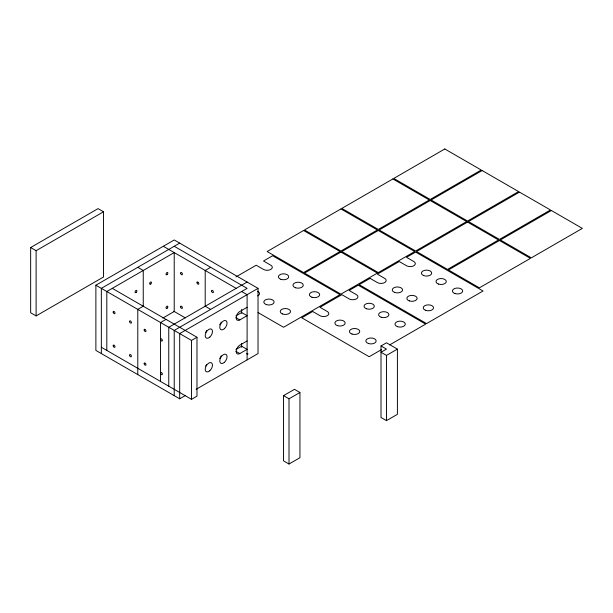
<?xml version="1.0" encoding="UTF-8"?>
<svg xmlns="http://www.w3.org/2000/svg" width="613" height="613" viewBox="0 0 613 613"><rect width="100%" height="100%" fill="white"/><g stroke="black" fill="none" stroke-linecap="round" stroke-linejoin="round"><path stroke-width="0.92" d="M30.65 247.537L98.065 208.619L103.528 211.776L103.528 276.992L36.113 315.91L30.65 312.76L30.65 247.537L36.113 250.694L103.528 211.776M185.448 395.485L179.693 398.802L95.881 350.414L95.881 285.198L174.222 239.967L258.035 288.355L258.035 353.571L196.137 389.316M179.693 243.123L101.344 288.355L101.344 353.571M143.25 306.239L137.787 309.389L137.787 374.612M210.665 267.314L205.202 270.471L205.202 306.577M162.813 318.086L174.222 311.496L174.222 252.587L106.815 291.512L106.815 350.414M235.967 276.9L256.211 265.214L263.506 269.421A5.157 2.973 0 0 0 270.793 269.421A5.157 2.973 0 0 0 270.793 265.214L263.506 261.008L272.609 255.744L340.023 294.669L283.543 327.273L258.058 312.561M166.008 319.373L160.545 322.53L160.545 381.439M247.108 282.041L168.759 327.273L168.759 386.182M258.035 288.355L179.693 333.587L179.693 398.802M247.108 307.289L239.813 311.496A5.157 2.973 -60 0 0 236.174 317.81A5.157 2.973 -60 0 0 239.813 319.909L247.108 315.703L241.637 312.546L235.967 315.818M95.881 285.198L191.517 340.414L196.98 337.257L196.98 396.167L191.517 399.324L101.344 347.264M247.108 340.951L239.813 345.157A5.157 2.973 -60 0 0 236.174 351.471A5.157 2.973 -60 0 0 239.813 353.571L247.108 349.364L241.637 346.207L235.967 349.479M283.543 395.646L294.478 389.339L299.941 392.496L299.941 457.712L289.007 464.026L283.543 460.869L283.543 395.646L289.007 398.802L299.941 392.496M381.01 345.954L386.481 342.797L397.408 349.111L397.408 414.327L386.481 420.641L381.01 417.484L381.01 345.954L386.481 349.111L381.01 352.26L386.481 355.417L397.408 349.111M381.455 349.64L369.179 356.728L301.765 317.81L312.699 311.496L319.986 315.703A5.157 2.973 0 0 0 327.273 315.703A5.157 2.973 0 0 0 327.273 311.496L319.986 307.289L341.847 294.669L349.134 298.876A5.157 2.973 0 0 0 356.421 298.876A5.157 2.973 0 0 0 356.421 294.669L349.134 290.455L358.245 285.198L425.66 324.116L389.646 344.912M174.222 246.28L247.108 288.355L174.222 330.43L174.222 395.653M163.296 246.28L236.174 288.355M241.637 291.512L247.108 294.661L247.108 359.885M235.913 317.657L239.813 319.909M137.787 267.314L143.25 270.471L143.25 306.577M205.202 306.239L210.665 309.389M173.732 311.212L185.325 317.902M235.913 351.318L239.813 353.571M112.279 288.355L196.98 337.257M386.481 355.417L386.481 420.641M289.007 398.802L289.007 464.026M241.637 309.465L241.637 313.251M241.637 343.495L241.637 347.28M191.517 340.414L191.517 399.324M36.113 250.694L36.113 315.91M257.698 291.328A5.157 2.973 0 0 1 257.698 295.895M221.193 322.078A5.157 2.973 -60 0 1 219.63 324.783M221.193 355.739A5.157 2.973 -60 0 1 219.63 358.452M206.428 364.635A5.157 2.973 -60 0 1 205.677 366.03M206.612 330.491A5.157 2.973 -60 0 1 205.677 332.369M246.916 353.801C248.403 355.142 248.204 352.552 246.916 353.801M303.588 230.496L267.145 251.537L303.588 272.578L340.023 251.537L303.588 230.496M340.935 208.933L304.5 229.975L340.935 251.008L377.378 229.975L340.935 208.933M392.864 178.958L341.847 208.412L378.29 229.446L429.307 199.991L392.864 178.958M444.793 148.974L393.776 178.429L430.211 199.47L481.228 170.016L444.793 148.974M340.935 252.066L304.5 273.099L340.935 294.14L377.378 273.099L340.935 252.066M378.29 230.496L341.847 251.537L378.29 272.578L414.725 251.537L378.29 230.496M430.211 200.52L379.202 229.975L415.637 251.008L466.654 221.561L430.211 200.52M482.14 170.537L431.123 199.991L467.566 221.032L518.583 191.578L482.14 170.537M370.091 278.363L359.157 284.67L426.571 323.595L483.052 290.983L415.637 252.066L406.526 257.322L413.813 261.529A5.157 2.973 0 0 1 413.813 265.736A5.157 2.973 0 0 1 406.526 265.736L399.239 261.529L377.378 274.157L384.665 278.363A5.157 2.973 0 0 1 384.665 282.57A5.157 2.973 0 0 1 377.378 282.57L370.091 278.363M467.566 222.082L416.549 251.537L447.521 269.421L498.538 239.967L467.566 222.082M519.495 192.107L468.478 221.561L499.449 239.438L550.466 209.983L519.495 192.107M499.449 240.495L448.432 269.942L479.404 287.826L530.421 258.372L499.449 240.495M551.378 210.512L500.361 239.967L531.333 257.851L582.35 228.396L551.378 210.512M280.969 279.359A5.157 2.973 0 0 0 288.7 276.785A5.157 2.973 0 0 0 280.969 274.21A5.157 2.973 0 0 0 280.969 279.359M295.543 287.773A5.157 2.973 0 0 0 303.274 285.198A5.157 2.973 0 0 0 295.543 282.624A5.157 2.973 0 0 0 295.543 287.773M266.394 304.607A5.157 2.973 0 0 0 274.118 302.033A5.157 2.973 0 0 0 266.394 299.45A5.157 2.973 0 0 0 266.394 304.607M282.34 313.902A5.157 2.973 0 0 0 290.493 311.802A5.157 2.973 0 0 0 283.267 308.783A5.157 2.973 0 0 0 282.34 313.902M311.94 297.244A5.157 2.973 0 0 0 319.672 294.669A5.157 2.973 0 0 0 311.94 292.087A5.157 2.973 0 0 0 311.94 297.244M337.449 325.641A5.157 2.973 0 0 0 345.18 323.066A5.157 2.973 0 0 0 337.449 320.492A5.157 2.973 0 0 0 337.449 325.641M366.605 308.814A5.157 2.973 0 0 0 374.328 306.239A5.157 2.973 0 0 0 366.605 303.657A5.157 2.973 0 0 0 366.605 308.814M381.179 317.228A5.157 2.973 0 0 0 388.91 314.653A5.157 2.973 0 0 0 381.179 312.078A5.157 2.973 0 0 0 381.179 317.228M352.023 334.062A5.157 2.973 0 0 0 359.754 331.48A5.157 2.973 0 0 0 352.023 328.905A5.157 2.973 0 0 0 352.023 334.062M368.421 343.525A5.157 2.973 0 0 0 376.152 340.951A5.157 2.973 0 0 0 368.421 338.376A5.157 2.973 0 0 0 368.421 343.525M397.576 326.698A5.157 2.973 0 0 0 405.308 324.116A5.157 2.973 0 0 0 397.576 321.541A5.157 2.973 0 0 0 397.576 326.698M394.397 292.34A5.157 2.973 0 0 0 402.542 290.24A5.157 2.973 0 0 0 395.316 287.213A5.157 2.973 0 0 0 394.397 292.34M423.545 275.513A5.157 2.973 0 0 0 431.698 273.406A5.157 2.973 0 0 0 424.472 270.387A5.157 2.973 0 0 0 423.545 275.513M438.571 284.095A5.157 2.973 0 0 0 446.302 281.52A5.157 2.973 0 0 0 438.571 278.938A5.157 2.973 0 0 0 438.571 284.095M409.415 300.922A5.157 2.973 0 0 0 417.147 298.347A5.157 2.973 0 0 0 409.415 295.772A5.157 2.973 0 0 0 409.415 300.922M425.368 310.224A5.157 2.973 0 0 0 433.521 308.124A5.157 2.973 0 0 0 426.288 305.098A5.157 2.973 0 0 0 425.368 310.224M454.969 293.558A5.157 2.973 0 0 0 462.7 290.983A5.157 2.973 0 0 0 454.969 288.409A5.157 2.973 0 0 0 454.969 293.558M167.173 308.17A1.287 0.743 -60 0 0 167.579 306.171A1.287 0.743 -60 0 0 166.054 307.527A1.287 0.743 -60 0 0 167.173 308.17M150.775 283.972A1.287 0.743 -60 0 0 151.181 281.98A1.287 0.743 -60 0 0 149.656 283.329A1.287 0.743 -60 0 0 150.775 283.972M167.173 274.509A1.287 0.743 -60 0 0 167.579 272.509A1.287 0.743 -60 0 0 166.054 273.865A1.287 0.743 -60 0 0 167.173 274.509M197.011 282.739A1.287 0.743 60 0 0 198.482 284.24A1.287 0.743 60 0 0 198.237 282.302A1.287 0.743 60 0 0 197.011 282.739M180.613 306.937A1.287 0.743 60 0 0 182.084 308.439A1.287 0.743 60 0 0 181.839 306.492A1.287 0.743 60 0 0 180.613 306.937M180.613 273.275A1.287 0.743 60 0 0 182.084 274.777A1.287 0.743 60 0 0 181.839 272.831A1.287 0.743 60 0 0 180.613 273.275M224.366 328.691A5.157 2.973 -60 0 0 225.998 320.706A5.157 2.973 -60 0 0 219.898 326.116A5.157 2.973 -60 0 0 224.366 328.691M224.366 362.352A5.157 2.973 -60 0 0 225.998 354.368A5.157 2.973 -60 0 0 219.898 359.777A5.157 2.973 -60 0 0 224.366 362.352M209.784 370.765A5.157 2.973 -60 0 0 211.416 362.789A5.157 2.973 -60 0 0 205.324 368.191A5.157 2.973 -60 0 0 209.784 370.765M209.784 337.104A5.157 2.973 -60 0 0 211.416 329.12A5.157 2.973 -60 0 0 205.324 334.529A5.157 2.973 -60 0 0 209.784 337.104M144.178 363.739A1.287 0.743 60 0 0 145.649 365.241A1.287 0.743 60 0 0 145.396 363.294A1.287 0.743 60 0 0 144.178 363.739M160.575 373.202A1.287 0.743 60 0 0 162.047 374.704A1.287 0.743 60 0 0 161.794 372.765A1.287 0.743 60 0 0 160.575 373.202M144.178 330.078A1.287 0.743 60 0 0 145.649 331.579A1.287 0.743 60 0 0 145.396 329.633A1.287 0.743 60 0 0 144.178 330.078M160.575 339.541A1.287 0.743 60 0 0 162.047 341.043A1.287 0.743 60 0 0 161.794 339.104A1.287 0.743 60 0 0 160.575 339.541M129.596 355.325A1.287 0.743 60 0 0 131.075 356.827A1.287 0.743 60 0 0 130.822 354.881A1.287 0.743 60 0 0 129.596 355.325M113.198 345.855A1.287 0.743 60 0 0 114.677 347.356A1.287 0.743 60 0 0 114.424 345.418A1.287 0.743 60 0 0 113.198 345.855M129.596 321.664A1.287 0.743 60 0 0 131.075 323.166A1.287 0.743 60 0 0 130.822 321.22A1.287 0.743 60 0 0 129.596 321.664M113.198 312.193A1.287 0.743 60 0 0 114.677 313.695A1.287 0.743 60 0 0 114.424 311.756A1.287 0.743 60 0 0 113.198 312.193M136.201 292.393A1.287 0.743 -60 0 0 136.607 290.393A1.287 0.743 -60 0 0 135.082 291.742A1.287 0.743 -60 0 0 136.201 292.393M211.585 291.16A1.287 0.743 60 0 0 213.063 292.662A1.287 0.743 60 0 0 212.811 290.715A1.287 0.743 60 0 0 211.585 291.16"/></g></svg>
